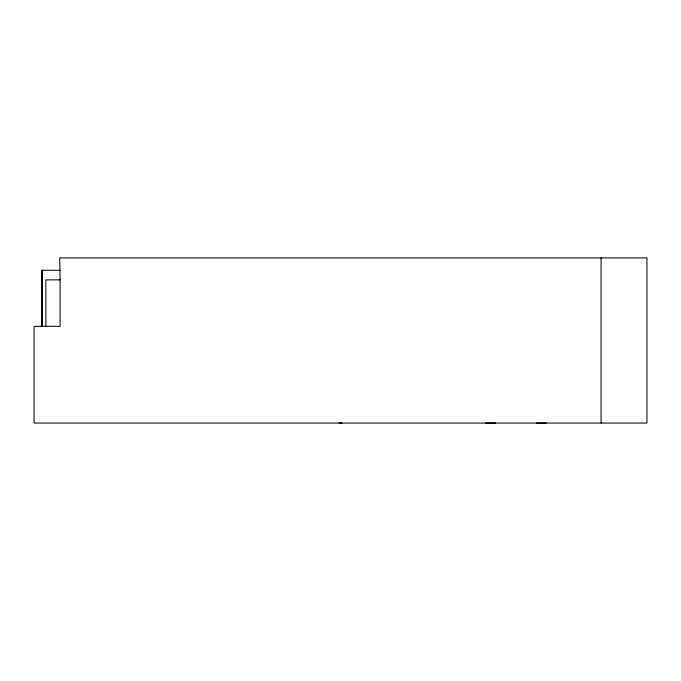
<?xml version="1.0" encoding="UTF-8"?>
<svg xmlns="http://www.w3.org/2000/svg" width="681" height="681" viewBox="0 0 681 681"><rect width="100%" height="100%" fill="white"/><g stroke="black" fill="none" stroke-linecap="round" stroke-linejoin="round"><path stroke-width="1.02" d="M485.715 423.088L495.64 423.054M536.475 423.088L546.077 423.054M60.081 270.28L41.694 270.28L41.694 326.488M339.002 423.02L342.151 423.054M601.068 257.912L601.068 423.054M60.081 279.653L60.081 326.327L34.05 326.327L34.05 423.054L646.95 423.054L646.95 257.912L59.758 257.912L60.081 279.874L45.865 279.874L45.865 326.505M42.511 270.28L42.511 326.327M41.856 270.28L41.856 326.386"/></g></svg>
